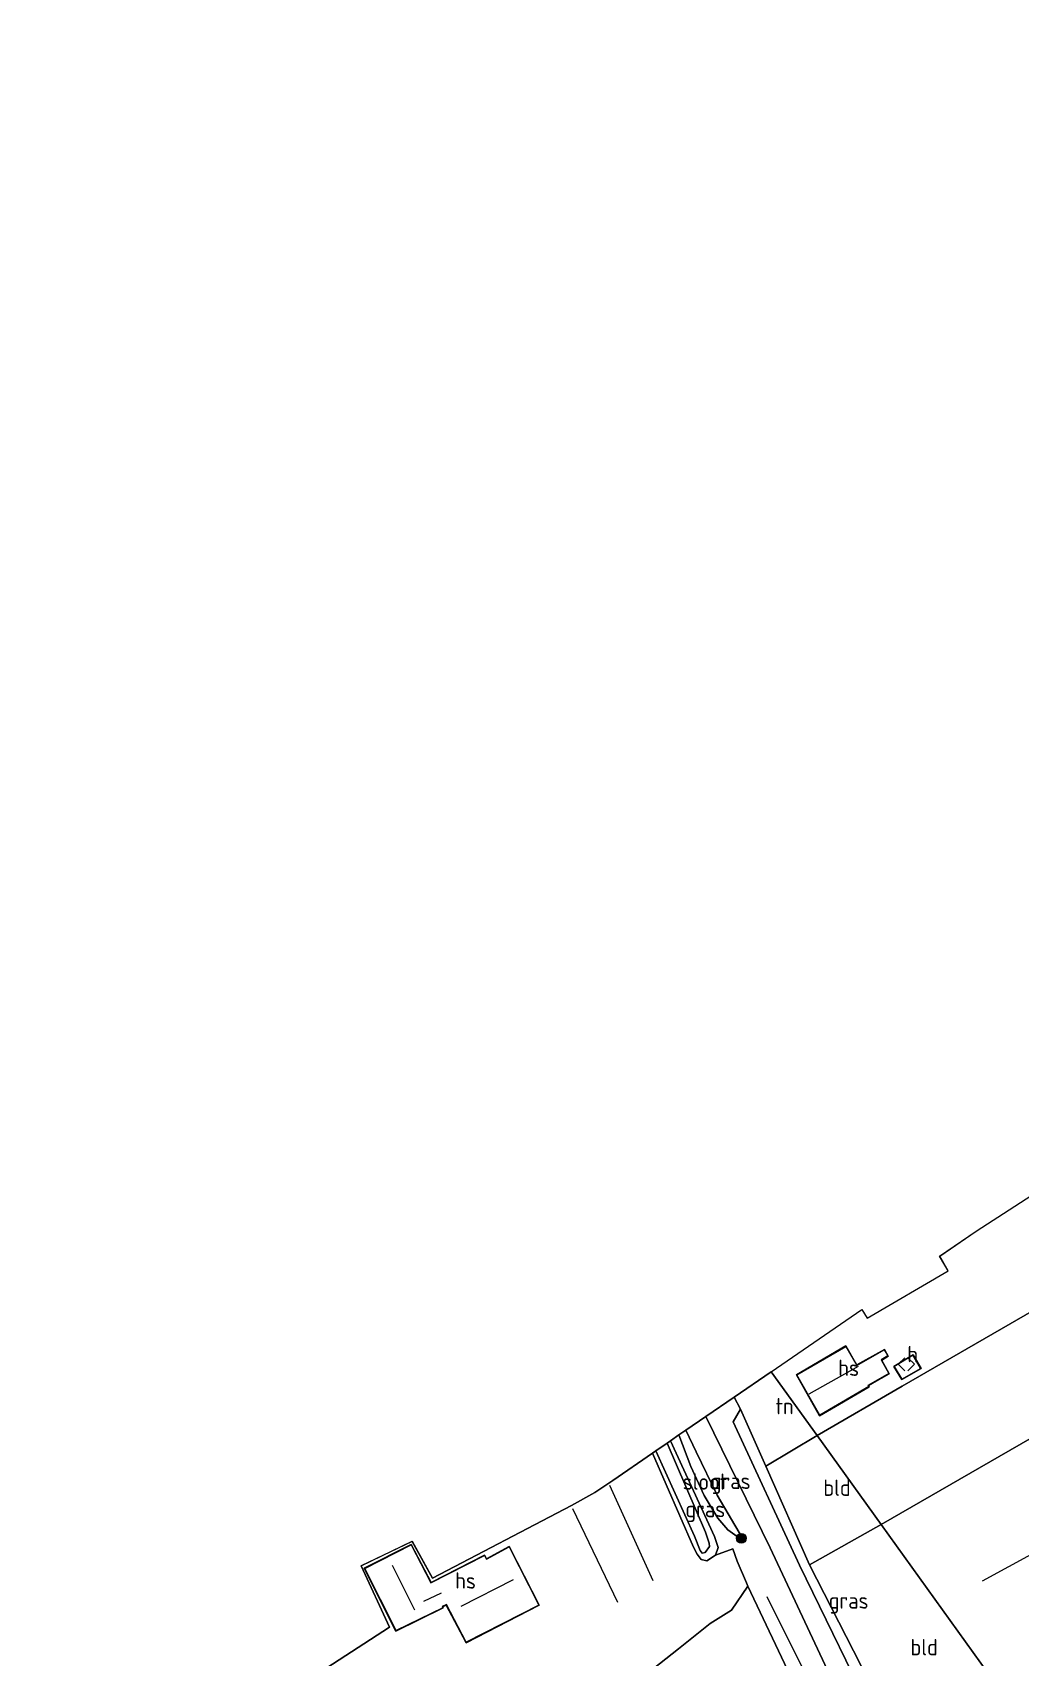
# Model space of a CAD drawing. Extents: x 253736 to 255979, y 477184 to 479215.
# Drawn here: x 254346.7 to 254498, y 477970.5 to 478219.5 of the extents above; entities that cross this region are included whole.
import ezdxf
from ezdxf.enums import TextEntityAlignment as Align

# ---------------------------------------------------------------- set-up
doc = ezdxf.new("R2010")
doc.units = 0
for name, color, linetype, lineweight in [('af-bs-doorgang', 8, 'Continuous', 18), ('af-bs-rasterhekwerk', 8, 'hekwerk', 18), ('bp-b5-grasland', 8, 'Continuous', 18), ('bp-bs-bomenrij', 8, 'laanbep', 18), ('bp-bs-boom', 8, 'Continuous', 18), ('gw-bs-insteekwatergang', 8, 'Continuous', 18), ('gw-bs-kruinlijn', 8, 'Continuous', 18), ('gw-bs-teenlijn', 8, 'Continuous', 18), ('kd-bs-dakrand', 8, 'Continuous', 18), ('kd-bs-maaiveldlijn', 8, 'Continuous', 18), ('kd-bs-nok', 8, 'Continuous', 18), ('kd-bs-opnamedtmgrens', 8, 'Continuous', 18), ('og-b5-bebouwing', 8, 'Continuous', 18), ('og-b5-grond_ingericht', 8, 'Continuous', 18), ('og-b5-water', 8, 'Continuous', 18), ('og-bs-hoogtelijn', 8, 'Continuous', 18), ('og-bs-hulpgeometrie', 8, 'Continuous', 18), ('og-bs-terreinafscheiding', 8, 'Continuous', 18), ('vh-b5-verh_soort', 8, 'Continuous', 18), ('wh-bs-waterlijn', 8, 'Continuous', 18)]:
    doc.layers.add(name, color=color, linetype=linetype, lineweight=lineweight)
doc.styles.add('rtw_iso', font='isocp.shx')
doc.linetypes.add('hekwerk', pattern='A,7,-1.5,[1,RTW.shx,S=0.75,R=0,X=0,Y=0],-1.5', length=10)
doc.linetypes.add('laanbep', pattern='A,20,-1,[4,RTW.shx,S=0.75,R=0,X=0,Y=0],-1', length=22)

# ---------------------------------------------------------------- blocks, each defined once
blk = doc.blocks.new('dtbattr-r')
at = {"style": 'rtw_iso'}
blk.add_attdef('TAG', text='', height=2.5, dxfattribs=at).set_placement((0, 0), align=Align.MIDDLE_CENTER)
blk = doc.blocks.new('RW1 Buren totaal_ACAD_1_FMEBLOCK80')
at = {"layer": 'og-b5-grond_ingericht'}
for points in [[(42.3, 27.66, 23.36), (44.96, 28.61, 23.36), (45.62, 26.74, 23.41), (47.02, 23.42, 23.46), (47.23, 22.88, 23.48), (44.73, 19.21, 23.3), (41.5, 17.18, 23.29), (36.64, 13.27, 23.29), (5.61, -11.24, 22.98), (-2.16, -14.27, 22.98), (-17.75, -24.03, 22.95), (-34.61, -34.93, 22.95), (-44.69, -43.28, 22.91), (-47.23, -40.87, 22.91), (-30.47, -24.96, 22.89), (-25.17, -21.96, 22.93), (-21.63, -19.74, 22.95), (-16.74, -16.57, 22.93), (-14.22, -14.3, 22.93), (-25.96, 4.7, 22.91), (-7.64, 16.62, 23.78), (-12, 26.02, 23.65), (-4.19, 29.77, 23.69), (-1.06, 24.14, 23.74), (20.26, 35.24, 23.53), (23.83, 37.24, 23.54), (26.55, 39.1, 23.46), (32.65, 43.28, 23.29), (38.91, 28.89, 23.32), (39.51, 27.79, 23.33), (40.1, 26.99, 23.34), (40.98, 26.77, 23.35)], [(15.31, 19.97, 23.83), (10.7, 28.98, 23.83), (7.22, 27.08, 23.83), (6.92, 27.65, 23.83), (-1.28, 23.46, 23.83), (-4.32, 29.29, 23.83), (-11.51, 25.64, 23.83), (-6.66, 16.02, 23.83), (0.6, 19.56, 23.83), (0.5, 19.74, 23.83), (1.06, 20.01, 23.83), (4.09, 14.24, 23.83)]]:
    blk.add_polyline3d(points, close=True, dxfattribs=at)
blk = doc.blocks.new('RW1 Buren totaal_ACAD_1_FMEBLOCK90')
at = {"layer": 'og-b5-grond_ingericht'}
for points in [[(42.8, 14.94, 23.14), (16.52, -0.85, 23.27), (3.7, -8.39, 23.29), (-22.73, -23.64, 23.42), (-35.76, -31.23, 23.63), (-42.8, -21.45, 23.62), (-28.88, -11.88, 23.52), (-28.08, -13.22, 23.58), (-15.69, -5.96, 23.39), (-16.98, -3.74, 23.39), (-11.37, 0.11, 23.42), (36.69, 31.23, 23.33), (36.89, 29.09, 23.3)], [(-31.33, -17.48, 23.59), (-38.91, -21.9, 23.59), (-35.37, -28.18, 23.59), (-27.77, -23.73, 23.59), (-27.89, -23.54, 23.59), (-24.71, -21.73, 23.59), (-25.86, -19.65, 23.59), (-24.85, -19.03, 23.59), (-25.44, -18.01, 23.59), (-29.66, -20.4, 23.59)], [(-21.06, -18.85, 23.56), (-24.01, -20.61, 23.56), (-22.77, -22.63, 23.56), (-19.83, -20.94, 23.56)]]:
    blk.add_polyline3d(points, close=True, dxfattribs=at)
blk = doc.blocks.new('nokplat')
for p, q in [((-0.25, 1), (-1.25, 0)), ((-1.25, 0), (-0.25, -1)), ((0.25, 1), (1.25, 0)), ((1.25, 0), (0.25, -1))]:
    blk.add_line(p, q)
blk = doc.blocks.new('boom')
blk.add_hatch(color=256).paths.add_polyline_path([(-0.75, 0, 1), (0.75, 0, 1)])
blk.add_circle((0, 0), 0.75)
blk = doc.blocks.new('Deel_d28hz')
at = {"layer": 'af-bs-doorgang'}
blk.add_polyline3d([(254455.985, 477981.968, 23.457), (254454.585, 477985.285, 23.412)], dxfattribs=at)
at = {"layer": 'af-bs-rasterhekwerk'}
for points in [[(254466.812, 478004.512, 23.628), (254479.848, 478012.097, 23.419), (254506.277, 478027.344, 23.293), (254519.094, 478034.886, 23.275), (254545.377, 478050.676, 23.143), (254539.47, 478064.826, 23.302), (254539.263, 478066.966, 23.326)], [(254496.603, 477963.125, 23.877), (254518.334, 477975.625, 23.902), (254547.648, 477992.821, 23.782), (254563.469, 478001.972, 23.812), (254567.416, 478004.218, 23.785), (254569.641, 478004.716, 23.581), (254560.083, 478021.594, 23.05), (254552.646, 478034.727, 22.948), (254476.62, 477990.886, 23.637)], [(254466.812, 478004.512, 23.628), (254458.949, 477999.84, 23.79), (254465.656, 477984.721, 23.76)], [(254496.603, 477963.125, 23.877), (254486.839, 477957.386, 23.775), (254483.233, 477955.825, 23.778), (254481.353, 477955.414, 23.781), (254480.31, 477956.052, 23.778), (254465.656, 477984.721, 23.76), (254476.62, 477990.886, 23.637)], [(254454.585, 477985.285, 23.412), (254453.924, 477987.161, 23.361), (254451.264, 477986.212, 23.358)], [(254455.985, 477981.968, 23.457), (254456.195, 477981.429, 23.481), (254453.697, 477977.757, 23.301), (254450.468, 477975.73, 23.289), (254445.61, 477971.822, 23.292), (254414.578, 477947.311, 22.977), (254379.994, 477919.715, 22.962), (254376.729, 477916.878, 22.794), (254375.179, 477915.531, 22.794), (254356.523, 477897.772, 22.86), (254346.651, 477891.643, 22.797)], [(254456.195, 477981.429, 23.481), (254470.317, 477951.696, 23.1)]]:
    blk.add_polyline3d(points, dxfattribs=at)
at = {"layer": 'bp-b5-grasland'}
for points in [[(254458.949, 477999.84, 23.79), (254465.656, 477984.721, 23.76), (254480.31, 477956.052, 23.778), (254481.353, 477955.414, 23.781), (254483.233, 477955.825, 23.778), (254480.477, 477954.62, 23.76), (254479.272, 477955.029, 23.748), (254478.372, 477955.736, 23.793), (254477.687, 477956.819, 23.82), (254476.334, 477959.657, 23.865), (254464.148, 477984.663, 23.667), (254453.956, 478006.634, 23.865), (254455.068, 478008.553, 23.787)], [(254455.393, 477988.812, 23.799), (254454.556, 477989.046, 23.367), (254453.158, 477990.076, 23.358), (254451.635, 477991.891, 23.262), (254449.51, 477995.33, 23.181), (254447.478, 477999.795, 23.178), (254445.665, 478004.613, 23.181), (254446.73, 478005.343, 23.757), (254448.323, 478002.013, 24.009), (254451.534, 477995.385, 23.949)], [(254451.264, 477986.212, 23.358), (254449.943, 477985.315, 23.352), (254449.064, 477985.537, 23.337), (254448.479, 477986.336, 23.334), (254447.879, 477987.434, 23.322), (254441.613, 478001.832, 23.292), (254442.145, 478002.198, 22.638), (254448.049, 477989.12, 22.725), (254448.935, 477986.893, 22.701), (254449.205, 477986.522, 22.701), (254449.676, 477986.59, 22.704), (254450.334, 477987.535, 22.689), (254450.296, 477988.046, 22.689), (254449.708, 477989.714, 22.689), (254443.866, 478003.378, 22.683), (254444.389, 478003.737, 23.136), (254451.093, 477989.052, 23.397), (254451.656, 477987.394, 23.421)]]:
    blk.add_polyline3d(points, close=True, dxfattribs=at)
blk.add_polyline3d([(254470.317, 477951.696, 23.1), (254456.195, 477981.429, 23.481), (254455.985, 477981.968, 23.457), (254454.585, 477985.285, 23.412), (254453.924, 477987.161, 23.361), (254451.264, 477986.212, 23.358), (254451.656, 477987.394, 23.421), (254451.093, 477989.052, 23.397), (254444.389, 478003.737, 23.136), (254445.665, 478004.613, 23.181), (254447.478, 477999.795, 23.178), (254449.51, 477995.33, 23.181), (254451.635, 477991.891, 23.262), (254453.158, 477990.076, 23.358), (254454.556, 477989.046, 23.367), (254455.393, 477988.812, 23.799), (254451.534, 477995.385, 23.949), (254448.323, 478002.013, 24.009), (254446.73, 478005.343, 23.757), (254449.767, 478007.427, 23.802), (254459.618, 477987.32, 23.715), (254479.806, 477944.277, 23.727)], dxfattribs=at)
at = {"layer": 'bp-bs-bomenrij'}
for points in [[(254441.707, 477982.249, 23.52), (254435.061, 477996.868, 23.511)], [(254429.345, 477993.345, 23.487), (254436.268, 477978.988, 23.493)], [(254479.956, 477938.072, 23.676), (254459.159, 477979.796, 23.67)]]:
    blk.add_polyline3d(points, dxfattribs=at)
at = {"layer": 'gw-bs-insteekwatergang'}
blk.add_polyline3d([(254441.613, 478001.832, 23.292), (254447.879, 477987.434, 23.322), (254448.479, 477986.336, 23.334), (254449.064, 477985.537, 23.337), (254449.943, 477985.315, 23.352), (254451.264, 477986.212, 23.358), (254451.656, 477987.394, 23.421), (254451.093, 477989.052, 23.397), (254444.389, 478003.737, 23.136)], dxfattribs=at)
at = {"layer": 'gw-bs-kruinlijn'}
blk.add_polyline3d([(254455.393, 477988.812, 23.799), (254451.534, 477995.385, 23.949), (254448.323, 478002.013, 24.009), (254446.73, 478005.343, 23.757)], dxfattribs=at)
at = {"layer": 'gw-bs-teenlijn'}
blk.add_polyline3d([(254445.665, 478004.613, 23.181), (254447.478, 477999.795, 23.178), (254449.51, 477995.33, 23.181), (254451.635, 477991.891, 23.262), (254453.158, 477990.076, 23.358), (254454.556, 477989.046, 23.367), (254455.393, 477988.812, 23.799)], dxfattribs=at)
at = {"layer": 'kd-bs-dakrand'}
for points in [[(254471.226, 478018.191, 26.655), (254472.896, 478015.268, 26.575), (254477.119, 478017.658, 26.581), (254477.656, 478016.727, 26.577), (254476.645, 478016.108, 26.592), (254477.792, 478014.025, 26.631), (254474.611, 478012.221, 26.7), (254474.735, 478012.023, 26.7), (254467.222, 478007.625, 27.064), (254463.732, 478013.818, 26.612), (254471.226, 478018.191, 26.655)], [(254481.496, 478016.824, 25.491), (254478.631, 478015.115, 25.483), (254479.823, 478013.177, 25.119), (254482.675, 478014.815, 25.213), (254481.496, 478016.824, 25.491)], [(254424.209, 477978.536, 26.349), (254413.08, 477972.85, 26.289), (254410.052, 477978.624, 26.235), (254409.4, 477978.312, 26.339), (254409.495, 477978.129, 26.342), (254402.334, 477974.633, 26.289), (254397.526, 477984.163, 26.266), (254404.626, 477987.775, 26.097), (254407.671, 477981.939, 26.106), (254415.87, 477986.127, 26.124), (254416.164, 477985.561, 26.571), (254419.646, 477987.463, 26.64), (254424.209, 477978.536, 26.349)]]:
    blk.add_polyline3d(points, dxfattribs=at)
at = {"layer": 'kd-bs-maaiveldlijn'}
for points in [[(254471.244, 478018.259, 23.59), (254463.664, 478013.836, 23.59), (254467.203, 478007.556, 23.59), (254474.805, 478012.006, 23.59), (254474.681, 478012.203, 23.59), (254477.86, 478014.006, 23.59), (254476.712, 478016.09, 23.59), (254477.724, 478016.71, 23.59), (254477.137, 478017.726, 23.59), (254472.915, 478015.336, 23.59), (254471.244, 478018.259, 23.59)], [(254481.514, 478016.892, 23.563), (254478.562, 478015.132, 23.563), (254479.806, 478013.11, 23.563), (254482.743, 478014.797, 23.563), (254481.514, 478016.892, 23.563)], [(254424.277, 477978.514, 23.826), (254413.059, 477972.783, 23.826), (254410.03, 477978.558, 23.826), (254409.468, 477978.289, 23.826), (254409.563, 477978.107, 23.826), (254402.312, 477974.566, 23.826), (254397.459, 477984.185, 23.826), (254404.647, 477987.842, 23.826), (254407.692, 477982.006, 23.826), (254415.891, 477986.194, 23.826), (254416.185, 477985.629, 23.826), (254419.667, 477987.532, 23.826), (254424.277, 477978.514, 23.826)]]:
    blk.add_polyline3d(points, dxfattribs=at)
at = {"layer": 'kd-bs-nok'}
for points in [[(254473.094, 478015.119, 32.653), (254465.577, 478010.853, 32.554)], [(254405.228, 477977.774, 30.057), (254401.771, 477984.599, 30.03)], [(254409.226, 477980.388, 28.392), (254406.522, 477979.101, 28.38)], [(254412.296, 477978.385, 31.827), (254420.325, 477982.471, 31.821)]]:
    blk.add_polyline3d(points, dxfattribs=at)
at = {"layer": 'kd-bs-opnamedtmgrens'}
for points in [[(254459.773, 478014.291, 23.617), (254473.694, 478023.858, 23.521), (254474.494, 478022.519, 23.575), (254486.885, 478029.783, 23.386), (254485.597, 478032.002, 23.386), (254491.204, 478035.853, 23.418), (254539.263, 478066.966, 23.326), (254596.839, 478104.309, 22.243), (254608.075, 478111.656, 22.54), (254615.269, 478116.36, 23.476), (254771.01, 478219.519, 23.348)], [(254459.773, 478014.291, 23.617), (254454.138, 478010.425, 23.712), (254449.767, 478007.427, 23.802), (254446.73, 478005.343, 23.757), (254445.665, 478004.613, 23.181), (254444.389, 478003.737, 23.136), (254443.866, 478003.378, 22.683), (254442.145, 478002.198, 22.638), (254441.613, 478001.832, 23.292), (254435.513, 477997.649, 23.457), (254432.796, 477995.784, 23.541), (254429.229, 477993.789, 23.535), (254407.903, 477982.684, 23.735), (254404.78, 477988.313, 23.687), (254396.971, 477984.572, 23.652), (254401.328, 477975.166, 23.777), (254383.005, 477963.243, 22.913)]]:
    blk.add_polyline3d(points, dxfattribs=at)
at = {"layer": 'og-b5-bebouwing'}
for points in [[(254471.244, 478018.259, 23.59), (254472.915, 478015.336, 23.59), (254477.137, 478017.726, 23.59), (254477.724, 478016.71, 23.59), (254476.712, 478016.09, 23.59), (254477.86, 478014.006, 23.59), (254474.681, 478012.203, 23.59), (254474.805, 478012.006, 23.59), (254467.203, 478007.556, 23.59), (254463.664, 478013.836, 23.59)], [(254481.514, 478016.892, 23.563), (254482.743, 478014.797, 23.563), (254479.806, 478013.11, 23.563), (254478.562, 478015.132, 23.563)], [(254424.277, 477978.514, 23.826), (254413.059, 477972.783, 23.826), (254410.03, 477978.558, 23.826), (254409.468, 477978.289, 23.826), (254409.563, 477978.107, 23.826), (254402.312, 477974.566, 23.826), (254397.459, 477984.185, 23.826), (254404.647, 477987.842, 23.826), (254407.692, 477982.006, 23.826), (254415.891, 477986.194, 23.826), (254416.185, 477985.629, 23.826), (254419.667, 477987.532, 23.826)]]:
    blk.add_polyline3d(points, close=True, dxfattribs=at)
at = {"layer": 'og-b5-grond_ingericht'}
for points in [[(254554.165, 478035.706, 22.948), (254552.646, 478034.727, 22.948), (254476.62, 477990.886, 23.637), (254466.812, 478004.512, 23.628), (254479.848, 478012.097, 23.419), (254506.277, 478027.344, 23.293), (254519.094, 478034.886, 23.275), (254545.377, 478050.676, 23.143)], [(254560.083, 478021.594, 23.05), (254569.641, 478004.716, 23.581), (254567.416, 478004.218, 23.785), (254563.469, 478001.972, 23.812), (254547.648, 477992.821, 23.782), (254518.334, 477975.625, 23.902), (254496.603, 477963.125, 23.877), (254476.62, 477990.886, 23.637), (254552.646, 478034.727, 22.948)], [(254466.812, 478004.512, 23.628), (254458.949, 477999.84, 23.79), (254455.068, 478008.553, 23.787), (254454.138, 478010.425, 23.712), (254459.773, 478014.291, 23.617)], [(254476.62, 477990.886, 23.637), (254465.656, 477984.721, 23.76), (254458.949, 477999.84, 23.79), (254466.812, 478004.512, 23.628)], [(254496.603, 477963.125, 23.877), (254486.839, 477957.386, 23.775), (254483.233, 477955.825, 23.778), (254481.353, 477955.414, 23.781), (254480.31, 477956.052, 23.778), (254465.656, 477984.721, 23.76), (254476.62, 477990.886, 23.637)]]:
    blk.add_polyline3d(points, close=True, dxfattribs=at)
blk.add_polyline3d([(254414.578, 477947.311, 22.977), (254445.61, 477971.822, 23.292), (254450.468, 477975.73, 23.289), (254453.697, 477977.757, 23.301), (254456.195, 477981.429, 23.481), (254470.317, 477951.696, 23.1)], dxfattribs=at)
at = {"layer": 'og-b5-water'}
blk.add_polyline3d([(254442.145, 478002.198, 22.638), (254443.866, 478003.378, 22.683), (254449.708, 477989.714, 22.689), (254450.296, 477988.046, 22.689), (254450.334, 477987.535, 22.689), (254449.676, 477986.59, 22.704), (254449.205, 477986.522, 22.701), (254448.935, 477986.893, 22.701), (254448.049, 477989.12, 22.725)], close=True, dxfattribs=at)
at = {"layer": 'og-bs-hoogtelijn'}
blk.add_polyline3d([(254492.176, 477982.246, 23.392), (254551.54, 478014.602, 23.167)], dxfattribs=at)
at = {"layer": 'og-bs-hulpgeometrie'}
blk.add_polyline3d([(254567.461, 477858.338, 23.451), (254563.357, 477864.281, 27.888), (254562.848, 477865.018, 27.81), (254559.294, 477870.165, 24.384), (254558.492, 477871.327, 23.37), (254556.283, 477874.527, 23.325), (254555.506, 477875.653, 22.164), (254554.803, 477876.671, 22.161), (254554.038, 477877.853, 23.514), (254548.837, 477885.891, 23.514), (254552.677, 477887.895, 23.451), (254553.485, 477888.317, 23.394), (254547.274, 477900.491, 23.517), (254541.79, 477906.923, 23.574), (254531.831, 477918.606, 23.691), (254512.357, 477941.451, 23.86), (254498.691, 477960.225, 23.843), (254496.603, 477963.125, 23.877), (254476.62, 477990.886, 23.637), (254466.812, 478004.512, 23.628), (254459.773, 478014.291, 23.617)], dxfattribs=at)
at = {"layer": 'og-bs-terreinafscheiding'}
for points in [[(254454.138, 478010.425, 23.712), (254455.068, 478008.553, 23.787), (254453.956, 478006.634, 23.865), (254464.148, 477984.663, 23.667), (254476.334, 477959.657, 23.865), (254477.687, 477956.819, 23.82), (254478.372, 477955.736, 23.793), (254479.272, 477955.029, 23.748), (254480.477, 477954.62, 23.76), (254482.167, 477950.928, 23.82), (254481.777, 477950.478, 23.85)], [(254458.949, 477999.84, 23.79), (254455.068, 478008.553, 23.787)], [(254449.767, 478007.427, 23.802), (254459.618, 477987.32, 23.715), (254479.806, 477944.277, 23.727), (254497.706, 477905.534, 23.892), (254511.251, 477876.198, 23.757), (254513.428, 477871.989, 23.691)]]:
    blk.add_polyline3d(points, dxfattribs=at)
at = {"layer": 'vh-b5-verh_soort'}
blk.add_polyline3d([(254479.806, 477944.277, 23.727), (254459.618, 477987.32, 23.715), (254449.767, 478007.427, 23.802), (254454.138, 478010.425, 23.712), (254455.068, 478008.553, 23.787), (254453.956, 478006.634, 23.865), (254464.148, 477984.663, 23.667), (254476.334, 477959.657, 23.865)], dxfattribs=at)
at = {"layer": 'wh-bs-waterlijn'}
blk.add_polyline3d([(254442.145, 478002.198, 22.638), (254448.049, 477989.12, 22.725), (254448.935, 477986.893, 22.701), (254449.205, 477986.522, 22.701), (254449.676, 477986.59, 22.704), (254450.334, 477987.535, 22.689), (254450.296, 477988.046, 22.689), (254449.708, 477989.714, 22.689), (254443.866, 478003.378, 22.683)], dxfattribs=at)
at = {"layer": 'bp-b5-grasland'}
ref = blk.add_blockref('dtbattr-r', (254450.53125, 477995.578125, 23.530909), dxfattribs=at)
ref.add_attrib('TAG', 'gras', dxfattribs={"layer": '0', "height": 2.5, "style": 'rtw_iso'}).set_placement((254450.53125, 477995.578125, 23.530909), align=Align.BOTTOM_LEFT)
ref = blk.add_blockref('dtbattr-r', (254446.640625, 477991.265625, 23.027684), dxfattribs=at)
ref.add_attrib('TAG', 'gras', dxfattribs={"layer": '0', "height": 2.5, "style": 'rtw_iso'}).set_placement((254446.640625, 477991.265625, 23.027684), align=Align.BOTTOM_LEFT)
ref = blk.add_blockref('dtbattr-r', (254468.59375, 477977.25, 23.784429), dxfattribs=at)
ref.add_attrib('TAG', 'gras', dxfattribs={"layer": '0', "height": 2.5, "style": 'rtw_iso'}).set_placement((254468.59375, 477977.25, 23.784429), align=Align.BOTTOM_LEFT)
at = {"layer": 'bp-bs-boom'}
blk.add_blockref('boom', (254455.23, 477988.786, 23.613), dxfattribs=at)
at = {"layer": 'kd-bs-nok'}
blk.add_blockref('nokplat', (254480.486, 478015.441, 25.339), dxfattribs=at)
at = {"layer": 'og-b5-bebouwing'}
ref = blk.add_blockref('dtbattr-r', (254480.632812, 478015, 23.563), dxfattribs=at)
ref.add_attrib('TAG', 'h', dxfattribs={"layer": '0', "height": 2.5, "style": 'rtw_iso'}).set_placement((254480.632812, 478015, 23.563), align=Align.BOTTOM_LEFT)
ref = blk.add_blockref('dtbattr-r', (254470.054688, 478012.90625, 23.59), dxfattribs=at)
ref.add_attrib('TAG', 'hs', dxfattribs={"layer": '0', "height": 2.5, "style": 'rtw_iso'}).set_placement((254470.054688, 478012.90625, 23.59), align=Align.BOTTOM_LEFT)
ref = blk.add_blockref('dtbattr-r', (254411.382812, 477980.3125, 23.826), dxfattribs=at)
ref.add_attrib('TAG', 'hs', dxfattribs={"layer": '0', "height": 2.5, "style": 'rtw_iso'}).set_placement((254411.382812, 477980.3125, 23.826), align=Align.BOTTOM_LEFT)
at = {"layer": 'og-b5-grond_ingericht'}
for name, p in [('RW1 Buren totaal_ACAD_1_FMEBLOCK90', (254502.575, 478035.739)), ('RW1 Buren totaal_ACAD_1_FMEBLOCK80', (254408.9675, 477958.548))]:
    blk.add_blockref(name, p, dxfattribs=at)
ref = blk.add_blockref('dtbattr-r', (254460.46875, 478007.03125, 23.693667), dxfattribs=at)
ref.add_attrib('TAG', 'tn', dxfattribs={"layer": '0', "height": 2.5, "style": 'rtw_iso'}).set_placement((254460.46875, 478007.03125, 23.693667), align=Align.BOTTOM_LEFT)
ref = blk.add_blockref('dtbattr-r', (254467.78125, 477994.53125, 23.6904), dxfattribs=at)
ref.add_attrib('TAG', 'bld', dxfattribs={"layer": '0', "height": 2.5, "style": 'rtw_iso'}).set_placement((254467.78125, 477994.53125, 23.6904), align=Align.BOTTOM_LEFT)
ref = blk.add_blockref('dtbattr-r', (254481.125, 477970.09375, 23.782875), dxfattribs=at)
ref.add_attrib('TAG', 'bld', dxfattribs={"layer": '0', "height": 2.5, "style": 'rtw_iso'}).set_placement((254481.125, 477970.09375, 23.782875), align=Align.BOTTOM_LEFT)
at = {"layer": 'og-b5-water'}
ref = blk.add_blockref('dtbattr-r', (254446.234375, 477995.46875, 22.6857), dxfattribs=at)
ref.add_attrib('TAG', 'sloot', dxfattribs={"layer": '0', "height": 2.5, "style": 'rtw_iso'}).set_placement((254446.234375, 477995.46875, 22.6857), align=Align.BOTTOM_LEFT)

msp = doc.modelspace()

# ---------------------------------------------------------------- block references
at = {"linetype": 'ByBlock'}
msp.add_blockref('Deel_d28hz', (0, 0), dxfattribs=at)
msp.add_blockref('Deel_d28hz', (0, 0), dxfattribs=at)

doc.saveas('drawing.dxf')
